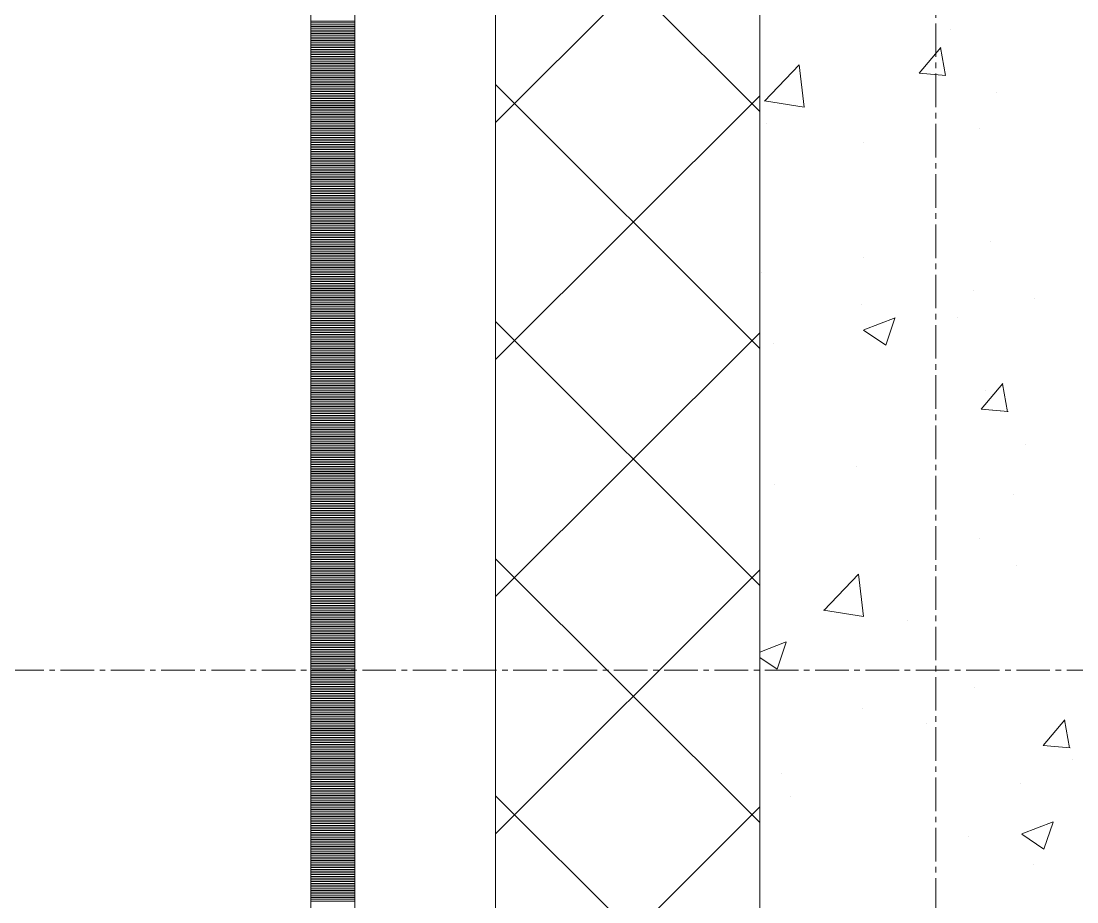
# Model space of a CAD drawing. Header units: millimetres. Extents: x 470010 to 1231400, y -134005 to 421770.
# Drawn here: x 806003 to 806603, y 143881 to 144382 of the extents above; entities that cross this region are included whole.
import ezdxf
from ezdxf.enums import TextEntityAlignment as Align

# ---------------------------------------------------------------- set-up
doc = ezdxf.new("R2010")
doc.units = ezdxf.units.MM
doc.linetypes.add('CENTER2', pattern=[28.575, 19.05, -3.175, 3.175, -3.175])
doc.linetypes.add('DASHED', pattern=[19.05, 12.7, -6.35])
doc.layers.get('Defpoints').update_dxf_attribs({"color": 140})
doc.layers.add('АР_Делит', color=120, linetype='Continuous', lineweight=0, plot=False)
for name, color, linetype, lineweight in [('АР_Стены ПЕНОблок', 52, 'Continuous', 20), ('АР_Тонкая', 254, 'Continuous', 5), ('АР_Утеплитель', 31, 'Continuous', 0), ('АР_Штриховка', 8, 'Continuous', 0)]:
    doc.layers.add(name, color=color, linetype=linetype, lineweight=lineweight)
doc.layers.add('РД_Оси_100', color=7, linetype='Continuous', lineweight=0, true_color=0x525252)
doc.styles.add('style1', font='ARIALN.TTF')

# ---------------------------------------------------------------- blocks, each defined once
blk = doc.blocks.new('СОШ_2200_АР_ОСИ_М100_28.05.24')
at = {"layer": 'АР_Делит', "color": 251, "linetype": 'DASHED', "true_color": 0x636466}
blk.add_lwpolyline([(114955, 135155), (114955, -355), (93595.036, -355), (93595.036, 13855), (94145, 13855), (94145, 68320), (66055, 68320), (66055, 13857.73), (83455, 13857.73), (83455, -355), (45245, -355), (45245, 13145), (44695, 13145), (44695, 26755), (45245, 26755), (45245, 68320), (20455, 68320), (20455, 26755), (27955, 26755), (27955, 13145), (-355, 13145), (-355, 100855)], dxfattribs=at)
at = {"layer": 'РД_Оси_100', "color": 251, "linetype": 'CENTER2', "true_color": 0x636466}
for p, q in [((0, -6155), (0, 139938.679)), ((-5954.958, 21300), (29555, 21300))]:
    blk.add_line(p, q, dxfattribs=at)
blk = doc.blocks.new('A$C9108343f')
at = {"layer": 'АР_Стены ПЕНОблок', "color": 18, "linetype": 'Continuous', "lineweight": 20, "true_color": 0x000000}
blk.add_line((140704.09, 313879.49), (140704.09, 237679.49), dxfattribs=at)
at = {"layer": 'АР_Тонкая', "color": 18, "linetype": 'Continuous', "lineweight": 5, "true_color": 0x000000}
for p, q in [((140449.09, 313879.49), (140449.09, 237679.49)), ((140474.09, 313879.49), (140474.09, 237679.49)), ((140474.09, 237679.49), (140474.09, 313879.49)), ((140554.09, 237679.49), (140554.09, 313879.49))]:
    blk.add_line(p, q, dxfattribs=at)
at = {"layer": 'АР_Утеплитель', "color": 18, "linetype": 'Continuous', "lineweight": 0, "true_color": 0x000000}
for p, q in [((140554.09, 313879.49), (140554.09, 237679.49)), ((140704.09, 237679.49), (140704.09, 313879.49))]:
    blk.add_line(p, q, dxfattribs=at)
at = {"layer": 'АР_Штриховка', "color": 18, "linetype": 'Continuous', "lineweight": 0, "true_color": 0x000000}
for p, q in [((140704.09, 244696.9), (140554.09, 244846.9)), ((140554.09, 244690.62), (140704.09, 244840.62)), ((140449.09, 244748.24), (140474.09, 244748.24)), ((140449.09, 244747.24), (140474.09, 244747.24)), ((140449.09, 244746.24), (140474.09, 244746.24)), ((140449.09, 244745.24), (140474.09, 244745.24)), ((140449.09, 244744.24), (140474.09, 244744.24)), ((140449.09, 244743.24), (140474.09, 244743.24)), ((140449.09, 244742.24), (140474.09, 244742.24)), ((140812.57, 244743.7), (140812.57, 244743.7)), ((140449.09, 244741.24), (140474.09, 244741.24)), ((140449.09, 244740.24), (140474.09, 244740.24)), ((140449.09, 244739.24), (140474.09, 244739.24)), ((140449.09, 244738.24), (140474.09, 244738.24)), ((140449.09, 244737.24), (140474.09, 244737.24)), ((140449.09, 244736.24), (140474.09, 244736.24)), ((140449.09, 244735.24), (140474.09, 244735.24)), ((140449.09, 244734.24), (140474.09, 244734.24)), ((140449.09, 244733.24), (140474.09, 244733.24)), ((140449.09, 244732.24), (140474.09, 244732.24)), ((140449.09, 244731.24), (140474.09, 244731.24)), ((140449.09, 244730.24), (140474.09, 244730.24)), ((140794.7, 244718.76), (140806.94, 244733.35)), ((140809.64, 244717.38), (140806.71, 244733.3)), ((140449.09, 244729.24), (140474.09, 244729.24)), ((140449.09, 244728.24), (140474.09, 244728.24)), ((140449.09, 244727.24), (140474.09, 244727.24)), ((140449.09, 244726.24), (140474.09, 244726.24)), ((140449.09, 244725.24), (140474.09, 244725.24)), ((140449.09, 244724.24), (140474.09, 244724.24)), ((140706.75, 244702.88), (140726.54, 244723.5)), ((140729.3, 244699.37), (140726.49, 244723.5)), ((140449.09, 244723.24), (140474.09, 244723.24)), ((140449.09, 244722.24), (140474.09, 244722.24)), ((140449.09, 244721.24), (140474.09, 244721.24)), ((140449.09, 244720.24), (140474.09, 244720.24)), ((140449.09, 244719.24), (140474.09, 244719.24)), ((140449.09, 244718.24), (140474.09, 244718.24)), ((140794.7, 244718.75), (140809.88, 244717.42)), ((140449.09, 244717.24), (140474.09, 244717.24)), ((140449.09, 244716.24), (140474.09, 244716.24)), ((140449.09, 244715.24), (140474.09, 244715.24)), ((140449.09, 244714.24), (140474.09, 244714.24)), ((140449.09, 244713.24), (140474.09, 244713.24)), ((140449.09, 244712.24), (140474.09, 244712.24)), ((140704.09, 244562.2), (140554.09, 244712.2)), ((140449.09, 244711.24), (140474.09, 244711.24)), ((140449.09, 244710.24), (140474.09, 244710.24)), ((140449.09, 244709.24), (140474.09, 244709.24)), ((140449.09, 244708.24), (140474.09, 244708.24)), ((140449.09, 244707.24), (140474.09, 244707.24)), ((140449.09, 244706.24), (140474.09, 244706.24)), ((140554.09, 244555.91), (140704.09, 244705.91)), ((140838.37, 244707.74), (140838.37, 244707.74)), ((140449.09, 244705.24), (140474.09, 244705.24)), ((140449.09, 244704.24), (140474.09, 244704.24)), ((140449.09, 244703.24), (140474.09, 244703.24)), ((140449.09, 244702.24), (140474.09, 244702.24)), ((140449.09, 244701.24), (140474.09, 244701.24)), ((140449.09, 244700.24), (140474.09, 244700.24)), ((140706.72, 244702.95), (140729.31, 244699.44)), ((140449.09, 244699.24), (140474.09, 244699.24)), ((140449.09, 244698.24), (140474.09, 244698.24)), ((140449.09, 244697.24), (140474.09, 244697.24)), ((140449.09, 244696.24), (140474.09, 244696.24)), ((140449.09, 244695.24), (140474.09, 244695.24)), ((140449.09, 244694.24), (140474.09, 244694.24)), ((140449.09, 244693.24), (140474.09, 244693.24)), ((140449.09, 244692.24), (140474.09, 244692.24)), ((140449.09, 244691.24), (140474.09, 244691.24)), ((140449.09, 244690.24), (140474.09, 244690.24)), ((140449.09, 244689.24), (140474.09, 244689.24)), ((140449.09, 244688.24), (140474.09, 244688.24)), ((140707.96, 244689.85), (140707.96, 244689.85)), ((140449.09, 244687.24), (140474.09, 244687.24)), ((140449.09, 244686.24), (140474.09, 244686.24)), ((140449.09, 244685.24), (140474.09, 244685.24)), ((140449.09, 244684.24), (140474.09, 244684.24)), ((140449.09, 244683.24), (140474.09, 244683.24)), ((140449.09, 244682.24), (140474.09, 244682.24)), ((140828.87, 244687.21), (140828.87, 244687.21)), ((140449.09, 244681.24), (140474.09, 244681.24)), ((140449.09, 244680.24), (140474.09, 244680.24)), ((140449.09, 244679.24), (140474.09, 244679.24)), ((140449.09, 244678.24), (140474.09, 244678.24)), ((140449.09, 244677.24), (140474.09, 244677.24)), ((140449.09, 244676.24), (140474.09, 244676.24)), ((140763.2, 244679.55), (140763.2, 244679.55)), ((140449.09, 244675.24), (140474.09, 244675.24)), ((140449.09, 244674.24), (140474.09, 244674.24)), ((140449.09, 244673.24), (140474.09, 244673.24)), ((140449.09, 244672.24), (140474.09, 244672.24)), ((140449.09, 244671.24), (140474.09, 244671.24)), ((140449.09, 244670.24), (140474.09, 244670.24)), ((140449.09, 244669.24), (140474.09, 244669.24)), ((140449.09, 244668.24), (140474.09, 244668.24)), ((140449.09, 244667.24), (140474.09, 244667.24)), ((140449.09, 244666.24), (140474.09, 244666.24)), ((140449.09, 244665.24), (140474.09, 244665.24)), ((140449.09, 244664.24), (140474.09, 244664.24)), ((140449.09, 244663.24), (140474.09, 244663.24)), ((140449.09, 244662.24), (140474.09, 244662.24)), ((140449.09, 244661.24), (140474.09, 244661.24)), ((140449.09, 244660.24), (140474.09, 244660.24)), ((140449.09, 244659.24), (140474.09, 244659.24)), ((140449.09, 244658.24), (140474.09, 244658.24)), ((140449.09, 244657.24), (140474.09, 244657.24)), ((140449.09, 244656.24), (140474.09, 244656.24)), ((140449.09, 244655.24), (140474.09, 244655.24)), ((140449.09, 244654.24), (140474.09, 244654.24)), ((140449.09, 244653.24), (140474.09, 244653.24)), ((140449.09, 244652.24), (140474.09, 244652.24)), ((140449.09, 244651.24), (140474.09, 244651.24)), ((140449.09, 244650.24), (140474.09, 244650.24)), ((140449.09, 244649.24), (140474.09, 244649.24)), ((140449.09, 244648.24), (140474.09, 244648.24)), ((140449.09, 244647.24), (140474.09, 244647.24)), ((140449.09, 244646.24), (140474.09, 244646.24)), ((140449.09, 244645.24), (140474.09, 244645.24)), ((140449.09, 244644.24), (140474.09, 244644.24)), ((140449.09, 244643.24), (140474.09, 244643.24)), ((140449.09, 244642.24), (140474.09, 244642.24)), ((140449.09, 244641.24), (140474.09, 244641.24)), ((140449.09, 244640.24), (140474.09, 244640.24)), ((140449.09, 244639.24), (140474.09, 244639.24)), ((140449.09, 244638.24), (140474.09, 244638.24)), ((140449.09, 244637.24), (140474.09, 244637.24)), ((140449.09, 244636.24), (140474.09, 244636.24)), ((140449.09, 244635.24), (140474.09, 244635.24)), ((140449.09, 244634.24), (140474.09, 244634.24)), ((140449.09, 244633.24), (140474.09, 244633.24)), ((140449.09, 244632.24), (140474.09, 244632.24)), ((140449.09, 244631.24), (140474.09, 244631.24)), ((140449.09, 244630.24), (140474.09, 244630.24)), ((140449.09, 244629.24), (140474.09, 244629.24)), ((140449.09, 244628.24), (140474.09, 244628.24)), ((140449.09, 244627.24), (140474.09, 244627.24)), ((140449.09, 244626.24), (140474.09, 244626.24)), ((140449.09, 244625.24), (140474.09, 244625.24)), ((140449.09, 244624.24), (140474.09, 244624.24)), ((140449.09, 244623.24), (140474.09, 244623.24)), ((140449.09, 244622.24), (140474.09, 244622.24)), ((140835.28, 244623.18), (140835.28, 244623.18)), ((140449.09, 244621.24), (140474.09, 244621.24)), ((140449.09, 244620.24), (140474.09, 244620.24)), ((140449.09, 244619.24), (140474.09, 244619.24)), ((140449.09, 244618.24), (140474.09, 244618.24)), ((140449.09, 244617.24), (140474.09, 244617.24)), ((140449.09, 244616.24), (140474.09, 244616.24)), ((140449.09, 244615.24), (140474.09, 244615.24)), ((140449.09, 244614.24), (140474.09, 244614.24)), ((140449.09, 244613.24), (140474.09, 244613.24)), ((140449.09, 244612.24), (140474.09, 244612.24)), ((140449.09, 244611.24), (140474.09, 244611.24)), ((140449.09, 244610.24), (140474.09, 244610.24)), ((140763.11, 244613.9), (140763.11, 244613.9)), ((140449.09, 244609.24), (140474.09, 244609.24)), ((140449.09, 244608.24), (140474.09, 244608.24)), ((140449.09, 244607.24), (140474.09, 244607.24)), ((140449.09, 244606.24), (140474.09, 244606.24)), ((140449.09, 244605.24), (140474.09, 244605.24)), ((140449.09, 244604.24), (140474.09, 244604.24)), ((140704.87, 244605.3), (140704.87, 244605.3)), ((140449.09, 244603.24), (140474.09, 244603.24)), ((140449.09, 244602.24), (140474.09, 244602.24)), ((140449.09, 244601.24), (140474.09, 244601.24)), ((140449.09, 244600.24), (140474.09, 244600.24)), ((140449.09, 244599.24), (140474.09, 244599.24)), ((140449.09, 244598.24), (140474.09, 244598.24)), ((140449.09, 244597.24), (140474.09, 244597.24)), ((140449.09, 244596.24), (140474.09, 244596.24)), ((140449.09, 244595.24), (140474.09, 244595.24)), ((140449.09, 244594.24), (140474.09, 244594.24)), ((140449.09, 244593.24), (140474.09, 244593.24)), ((140449.09, 244592.24), (140474.09, 244592.24)), ((140825.63, 244595.4), (140825.63, 244595.4)), ((140449.09, 244591.24), (140474.09, 244591.24)), ((140449.09, 244590.24), (140474.09, 244590.24)), ((140449.09, 244589.24), (140474.09, 244589.24)), ((140449.09, 244588.24), (140474.09, 244588.24)), ((140449.09, 244587.24), (140474.09, 244587.24)), ((140449.09, 244586.24), (140474.09, 244586.24)), ((140762.05, 244587.03), (140762.05, 244587.03)), ((140860.2, 244590.66), (140860.2, 244590.66)), ((140449.09, 244585.24), (140474.09, 244585.24)), ((140449.09, 244584.24), (140474.09, 244584.24)), ((140449.09, 244583.24), (140474.09, 244583.24)), ((140449.09, 244582.24), (140474.09, 244582.24)), ((140449.09, 244581.24), (140474.09, 244581.24)), ((140449.09, 244580.24), (140474.09, 244580.24)), ((140763.19, 244572.87), (140780.98, 244579.7)), ((140775.75, 244564.16), (140780.9, 244579.51)), ((140816.66, 244579.79), (140816.66, 244579.79)), ((140449.09, 244579.24), (140474.09, 244579.24)), ((140449.09, 244578.24), (140474.09, 244578.24)), ((140449.09, 244577.24), (140474.09, 244577.24)), ((140449.09, 244576.24), (140474.09, 244576.24)), ((140449.09, 244575.24), (140474.09, 244575.24)), ((140449.09, 244574.24), (140474.09, 244574.24)), ((140704.09, 244427.5), (140554.09, 244577.5)), ((140449.09, 244573.24), (140474.09, 244573.24)), ((140449.09, 244572.24), (140474.09, 244572.24)), ((140449.09, 244571.24), (140474.09, 244571.24)), ((140449.09, 244570.24), (140474.09, 244570.24)), ((140449.09, 244569.24), (140474.09, 244569.24)), ((140449.09, 244568.24), (140474.09, 244568.24)), ((140554.09, 244421.21), (140704.09, 244571.21)), ((140763.11, 244572.69), (140775.74, 244564.17)), ((140449.09, 244567.24), (140474.09, 244567.24)), ((140449.09, 244566.24), (140474.09, 244566.24)), ((140449.09, 244565.24), (140474.09, 244565.24)), ((140449.09, 244564.24), (140474.09, 244564.24)), ((140449.09, 244563.24), (140474.09, 244563.24)), ((140449.09, 244562.24), (140474.09, 244562.24)), ((140712.07, 244565.23), (140712.07, 244565.23)), ((140449.09, 244561.24), (140474.09, 244561.24)), ((140449.09, 244560.24), (140474.09, 244560.24)), ((140449.09, 244559.24), (140474.09, 244559.24)), ((140449.09, 244558.24), (140474.09, 244558.24)), ((140449.09, 244557.24), (140474.09, 244557.24)), ((140449.09, 244556.24), (140474.09, 244556.24)), ((140449.09, 244555.24), (140474.09, 244555.24)), ((140449.09, 244554.24), (140474.09, 244554.24)), ((140449.09, 244553.24), (140474.09, 244553.24)), ((140449.09, 244552.24), (140474.09, 244552.24)), ((140449.09, 244551.24), (140474.09, 244551.24)), ((140449.09, 244550.24), (140474.09, 244550.24)), ((140449.09, 244549.24), (140474.09, 244549.24)), ((140449.09, 244548.24), (140474.09, 244548.24)), ((140449.09, 244547.24), (140474.09, 244547.24)), ((140449.09, 244546.24), (140474.09, 244546.24)), ((140449.09, 244545.24), (140474.09, 244545.24)), ((140449.09, 244544.24), (140474.09, 244544.24)), ((140449.09, 244543.24), (140474.09, 244543.24)), ((140449.09, 244542.24), (140474.09, 244542.24)), ((140449.09, 244541.24), (140474.09, 244541.24)), ((140449.09, 244540.24), (140474.09, 244540.24)), ((140449.09, 244539.24), (140474.09, 244539.24)), ((140449.09, 244538.24), (140474.09, 244538.24)), ((140829.94, 244527.7), (140842.19, 244542.29)), ((140832.19, 244538.63), (140832.19, 244538.63)), ((140844.89, 244526.32), (140841.95, 244542.24)), ((140449.09, 244537.24), (140474.09, 244537.24)), ((140449.09, 244536.24), (140474.09, 244536.24)), ((140449.09, 244535.24), (140474.09, 244535.24)), ((140449.09, 244534.24), (140474.09, 244534.24)), ((140449.09, 244533.24), (140474.09, 244533.24)), ((140449.09, 244532.24), (140474.09, 244532.24)), ((140449.09, 244531.24), (140474.09, 244531.24)), ((140449.09, 244530.24), (140474.09, 244530.24)), ((140449.09, 244529.24), (140474.09, 244529.24)), ((140449.09, 244528.24), (140474.09, 244528.24)), ((140449.09, 244527.24), (140474.09, 244527.24)), ((140449.09, 244526.24), (140474.09, 244526.24)), ((140829.94, 244527.69), (140845.12, 244526.36)), ((140449.09, 244525.24), (140474.09, 244525.24)), ((140449.09, 244524.24), (140474.09, 244524.24)), ((140449.09, 244523.24), (140474.09, 244523.24)), ((140449.09, 244522.24), (140474.09, 244522.24)), ((140449.09, 244521.24), (140474.09, 244521.24)), ((140449.09, 244520.24), (140474.09, 244520.24)), ((140449.09, 244519.24), (140474.09, 244519.24)), ((140449.09, 244518.24), (140474.09, 244518.24)), ((140449.09, 244517.24), (140474.09, 244517.24)), ((140449.09, 244516.24), (140474.09, 244516.24)), ((140449.09, 244515.24), (140474.09, 244515.24)), ((140449.09, 244514.24), (140474.09, 244514.24)), ((140449.09, 244513.24), (140474.09, 244513.24)), ((140449.09, 244512.24), (140474.09, 244512.24)), ((140449.09, 244511.24), (140474.09, 244511.24)), ((140449.09, 244510.24), (140474.09, 244510.24)), ((140449.09, 244509.24), (140474.09, 244509.24)), ((140449.09, 244508.24), (140474.09, 244508.24)), ((140855.01, 244507.89), (140855.01, 244507.89)), ((140449.09, 244507.24), (140474.09, 244507.24)), ((140449.09, 244506.24), (140474.09, 244506.24)), ((140449.09, 244505.24), (140474.09, 244505.24)), ((140449.09, 244504.24), (140474.09, 244504.24)), ((140449.09, 244503.24), (140474.09, 244503.24)), ((140449.09, 244502.24), (140474.09, 244502.24)), ((140449.09, 244501.24), (140474.09, 244501.24)), ((140449.09, 244500.24), (140474.09, 244500.24)), ((140449.09, 244499.24), (140474.09, 244499.24)), ((140449.09, 244498.24), (140474.09, 244498.24)), ((140449.09, 244497.24), (140474.09, 244497.24)), ((140449.09, 244496.24), (140474.09, 244496.24)), ((140449.09, 244495.24), (140474.09, 244495.24)), ((140449.09, 244494.24), (140474.09, 244494.24)), ((140449.09, 244493.24), (140474.09, 244493.24)), ((140449.09, 244492.24), (140474.09, 244492.24)), ((140449.09, 244491.24), (140474.09, 244491.24)), ((140449.09, 244490.24), (140474.09, 244490.24)), ((140758.81, 244495.22), (140758.81, 244495.22)), ((140449.09, 244489.24), (140474.09, 244489.24)), ((140449.09, 244488.24), (140474.09, 244488.24)), ((140449.09, 244487.24), (140474.09, 244487.24)), ((140449.09, 244486.24), (140474.09, 244486.24)), ((140449.09, 244485.24), (140474.09, 244485.24)), ((140449.09, 244484.24), (140474.09, 244484.24)), ((140712.58, 244484.79), (140712.58, 244484.79)), ((140449.09, 244483.24), (140474.09, 244483.24)), ((140449.09, 244482.24), (140474.09, 244482.24)), ((140449.09, 244481.24), (140474.09, 244481.24)), ((140449.09, 244480.24), (140474.09, 244480.24)), ((140449.09, 244479.24), (140474.09, 244479.24)), ((140449.09, 244478.24), (140474.09, 244478.24)), ((140848.17, 244479.06), (140848.17, 244479.06)), ((140449.09, 244477.24), (140474.09, 244477.24)), ((140449.09, 244476.24), (140474.09, 244476.24)), ((140449.09, 244475.24), (140474.09, 244475.24)), ((140449.09, 244474.24), (140474.09, 244474.24)), ((140449.09, 244473.24), (140474.09, 244473.24)), ((140449.09, 244472.24), (140474.09, 244472.24)), ((140449.09, 244471.24), (140474.09, 244471.24)), ((140449.09, 244470.24), (140474.09, 244470.24)), ((140449.09, 244469.24), (140474.09, 244469.24)), ((140449.09, 244468.24), (140474.09, 244468.24)), ((140449.09, 244467.24), (140474.09, 244467.24)), ((140449.09, 244466.24), (140474.09, 244466.24)), ((140449.09, 244465.24), (140474.09, 244465.24)), ((140449.09, 244464.24), (140474.09, 244464.24)), ((140449.09, 244463.24), (140474.09, 244463.24)), ((140449.09, 244462.24), (140474.09, 244462.24)), ((140449.09, 244461.24), (140474.09, 244461.24)), ((140449.09, 244460.24), (140474.09, 244460.24)), ((140449.09, 244459.24), (140474.09, 244459.24)), ((140449.09, 244458.24), (140474.09, 244458.24)), ((140449.09, 244457.24), (140474.09, 244457.24)), ((140449.09, 244456.24), (140474.09, 244456.24)), ((140449.09, 244455.24), (140474.09, 244455.24)), ((140449.09, 244454.24), (140474.09, 244454.24)), ((140829.11, 244454.07), (140829.11, 244454.07)), ((140449.09, 244453.24), (140474.09, 244453.24)), ((140449.09, 244452.24), (140474.09, 244452.24)), ((140449.09, 244451.24), (140474.09, 244451.24)), ((140449.09, 244450.24), (140474.09, 244450.24)), ((140449.09, 244449.24), (140474.09, 244449.24)), ((140449.09, 244448.24), (140474.09, 244448.24)), ((140449.09, 244447.24), (140474.09, 244447.24)), ((140449.09, 244446.24), (140474.09, 244446.24)), ((140449.09, 244445.24), (140474.09, 244445.24)), ((140449.09, 244444.24), (140474.09, 244444.24)), ((140449.09, 244443.24), (140474.09, 244443.24)), ((140449.09, 244442.24), (140474.09, 244442.24)), ((140704.09, 244292.79), (140554.09, 244442.79)), ((140449.09, 244441.24), (140474.09, 244441.24)), ((140449.09, 244440.24), (140474.09, 244440.24)), ((140449.09, 244439.24), (140474.09, 244439.24)), ((140449.09, 244438.24), (140474.09, 244438.24)), ((140449.09, 244437.24), (140474.09, 244437.24)), ((140449.09, 244436.24), (140474.09, 244436.24)), ((140554.09, 244286.51), (140704.09, 244436.51)), ((140849.72, 244439.11), (140849.72, 244439.11)), ((140449.09, 244435.24), (140474.09, 244435.24)), ((140449.09, 244434.24), (140474.09, 244434.24)), ((140449.09, 244433.24), (140474.09, 244433.24)), ((140449.09, 244432.24), (140474.09, 244432.24)), ((140449.09, 244431.24), (140474.09, 244431.24)), ((140449.09, 244430.24), (140474.09, 244430.24)), ((140740.43, 244413.41), (140760.21, 244434.03)), ((140762.98, 244409.91), (140760.17, 244434.03)), ((140449.09, 244429.24), (140474.09, 244429.24)), ((140449.09, 244428.24), (140474.09, 244428.24)), ((140449.09, 244427.24), (140474.09, 244427.24)), ((140449.09, 244426.24), (140474.09, 244426.24)), ((140449.09, 244425.24), (140474.09, 244425.24)), ((140449.09, 244424.24), (140474.09, 244424.24)), ((140449.09, 244423.24), (140474.09, 244423.24)), ((140449.09, 244422.24), (140474.09, 244422.24)), ((140449.09, 244421.24), (140474.09, 244421.24)), ((140449.09, 244420.24), (140474.09, 244420.24)), ((140449.09, 244419.24), (140474.09, 244419.24)), ((140449.09, 244418.24), (140474.09, 244418.24)), ((140449.09, 244417.24), (140474.09, 244417.24)), ((140449.09, 244416.24), (140474.09, 244416.24)), ((140449.09, 244415.24), (140474.09, 244415.24)), ((140449.09, 244414.24), (140474.09, 244414.24)), ((140449.09, 244413.24), (140474.09, 244413.24)), ((140449.09, 244412.24), (140474.09, 244412.24)), ((140740.4, 244413.48), (140762.99, 244409.98)), ((140449.09, 244411.24), (140474.09, 244411.24)), ((140449.09, 244410.24), (140474.09, 244410.24)), ((140449.09, 244409.24), (140474.09, 244409.24)), ((140449.09, 244408.24), (140474.09, 244408.24)), ((140449.09, 244407.24), (140474.09, 244407.24)), ((140449.09, 244406.24), (140474.09, 244406.24)), ((140788.19, 244407.71), (140788.19, 244407.71)), ((140449.09, 244405.24), (140474.09, 244405.24)), ((140449.09, 244404.24), (140474.09, 244404.24)), ((140449.09, 244403.24), (140474.09, 244403.24)), ((140449.09, 244402.24), (140474.09, 244402.24)), ((140449.09, 244401.24), (140474.09, 244401.24)), ((140449.09, 244400.24), (140474.09, 244400.24)), ((140449.09, 244399.24), (140474.09, 244399.24)), ((140449.09, 244398.24), (140474.09, 244398.24)), ((140449.09, 244397.24), (140474.09, 244397.24)), ((140449.09, 244396.24), (140474.09, 244396.24)), ((140449.09, 244395.24), (140474.09, 244395.24)), ((140449.09, 244394.24), (140474.09, 244394.24)), ((140704.09, 244389.72), (140719.17, 244395.51)), ((140713.95, 244379.98), (140719.1, 244395.33)), ((140449.09, 244393.24), (140474.09, 244393.24)), ((140449.09, 244392.24), (140474.09, 244392.24)), ((140449.09, 244391.24), (140474.09, 244391.24)), ((140449.09, 244390.24), (140474.09, 244390.24)), ((140449.09, 244389.24), (140474.09, 244389.24)), ((140449.09, 244388.24), (140474.09, 244388.24)), ((140449.09, 244387.24), (140474.09, 244387.24)), ((140449.09, 244386.24), (140474.09, 244386.24)), ((140449.09, 244385.24), (140474.09, 244385.24)), ((140449.09, 244384.24), (140474.09, 244384.24)), ((140449.09, 244383.24), (140474.09, 244383.24)), ((140449.09, 244382.24), (140474.09, 244382.24)), ((140704.09, 244386.62), (140713.94, 244379.98)), ((140449.09, 244381.24), (140474.09, 244381.24)), ((140449.09, 244380.24), (140474.09, 244380.24)), ((140449.09, 244379.24), (140474.09, 244379.24)), ((140449.09, 244378.24), (140474.09, 244378.24)), ((140449.09, 244377.24), (140474.09, 244377.24)), ((140449.09, 244376.24), (140474.09, 244376.24)), ((140449.09, 244375.24), (140474.09, 244375.24)), ((140449.09, 244374.24), (140474.09, 244374.24)), ((140449.09, 244373.24), (140474.09, 244373.24)), ((140449.09, 244372.24), (140474.09, 244372.24)), ((140449.09, 244371.24), (140474.09, 244371.24)), ((140449.09, 244370.24), (140474.09, 244370.24)), ((140449.09, 244369.24), (140474.09, 244369.24)), ((140449.09, 244368.24), (140474.09, 244368.24)), ((140449.09, 244367.24), (140474.09, 244367.24)), ((140449.09, 244366.24), (140474.09, 244366.24)), ((140449.09, 244365.24), (140474.09, 244365.24)), ((140449.09, 244364.24), (140474.09, 244364.24)), ((140826.02, 244369.52), (140826.02, 244369.52)), ((140449.09, 244363.24), (140474.09, 244363.24)), ((140449.09, 244362.24), (140474.09, 244362.24)), ((140449.09, 244361.24), (140474.09, 244361.24)), ((140449.09, 244360.24), (140474.09, 244360.24)), ((140449.09, 244359.24), (140474.09, 244359.24)), ((140449.09, 244358.24), (140474.09, 244358.24)), ((140762.45, 244357.91), (140762.45, 244357.91)), ((140449.09, 244357.24), (140474.09, 244357.24)), ((140449.09, 244356.24), (140474.09, 244356.24)), ((140449.09, 244355.24), (140474.09, 244355.24)), ((140449.09, 244354.24), (140474.09, 244354.24)), ((140449.09, 244353.24), (140474.09, 244353.24)), ((140449.09, 244352.24), (140474.09, 244352.24)), ((140449.09, 244351.24), (140474.09, 244351.24)), ((140449.09, 244350.24), (140474.09, 244350.24)), ((140449.09, 244349.24), (140474.09, 244349.24)), ((140449.09, 244348.24), (140474.09, 244348.24)), ((140449.09, 244347.24), (140474.09, 244347.24)), ((140449.09, 244346.24), (140474.09, 244346.24)), ((140798.7, 244349.27), (140798.7, 244349.27)), ((140865.18, 244336.64), (140877.43, 244351.24)), ((140880.13, 244335.26), (140877.19, 244351.18)), ((140449.09, 244345.24), (140474.09, 244345.24)), ((140449.09, 244344.24), (140474.09, 244344.24)), ((140449.09, 244343.24), (140474.09, 244343.24)), ((140449.09, 244342.24), (140474.09, 244342.24)), ((140449.09, 244341.24), (140474.09, 244341.24)), ((140449.09, 244340.24), (140474.09, 244340.24)), ((140449.09, 244339.24), (140474.09, 244339.24)), ((140449.09, 244338.24), (140474.09, 244338.24)), ((140449.09, 244337.24), (140474.09, 244337.24)), ((140449.09, 244336.24), (140474.09, 244336.24)), ((140449.09, 244335.24), (140474.09, 244335.24)), ((140449.09, 244334.24), (140474.09, 244334.24)), ((140865.18, 244336.63), (140880.37, 244335.31)), ((140449.09, 244333.24), (140474.09, 244333.24)), ((140449.09, 244332.24), (140474.09, 244332.24)), ((140449.09, 244331.24), (140474.09, 244331.24)), ((140449.09, 244330.24), (140474.09, 244330.24)), ((140449.09, 244329.24), (140474.09, 244329.24)), ((140449.09, 244328.24), (140474.09, 244328.24)), ((140881.79, 244328.64), (140881.79, 244328.64)), ((140449.09, 244327.24), (140474.09, 244327.24)), ((140449.09, 244326.24), (140474.09, 244326.24)), ((140449.09, 244325.24), (140474.09, 244325.24)), ((140449.09, 244324.24), (140474.09, 244324.24)), ((140449.09, 244323.24), (140474.09, 244323.24)), ((140449.09, 244322.24), (140474.09, 244322.24)), ((140449.09, 244321.24), (140474.09, 244321.24)), ((140449.09, 244320.24), (140474.09, 244320.24)), ((140449.09, 244319.24), (140474.09, 244319.24)), ((140449.09, 244318.24), (140474.09, 244318.24)), ((140449.09, 244317.24), (140474.09, 244317.24)), ((140449.09, 244316.24), (140474.09, 244316.24)), ((140716.67, 244320.88), (140716.67, 244320.88)), ((140449.09, 244315.24), (140474.09, 244315.24)), ((140449.09, 244314.24), (140474.09, 244314.24)), ((140449.09, 244313.24), (140474.09, 244313.24)), ((140449.09, 244312.24), (140474.09, 244312.24)), ((140449.09, 244311.24), (140474.09, 244311.24)), ((140449.09, 244310.24), (140474.09, 244310.24)), ((140852.26, 244315.15), (140852.26, 244315.15)), ((140449.09, 244309.24), (140474.09, 244309.24)), ((140449.09, 244308.24), (140474.09, 244308.24)), ((140449.09, 244307.24), (140474.09, 244307.24)), ((140449.09, 244306.24), (140474.09, 244306.24)), ((140449.09, 244305.24), (140474.09, 244305.24)), ((140449.09, 244304.24), (140474.09, 244304.24)), ((140704.09, 244158.09), (140554.09, 244308.09)), ((140721.37, 244307.52), (140721.37, 244307.52)), ((140449.09, 244303.24), (140474.09, 244303.24)), ((140449.09, 244302.24), (140474.09, 244302.24)), ((140449.09, 244301.24), (140474.09, 244301.24)), ((140449.09, 244300.24), (140474.09, 244300.24)), ((140449.09, 244299.24), (140474.09, 244299.24)), ((140449.09, 244298.24), (140474.09, 244298.24)), ((140554.09, 244151.8), (140704.09, 244301.8)), ((140449.09, 244297.24), (140474.09, 244297.24)), ((140449.09, 244296.24), (140474.09, 244296.24)), ((140449.09, 244295.24), (140474.09, 244295.24)), ((140449.09, 244294.24), (140474.09, 244294.24)), ((140449.09, 244293.24), (140474.09, 244293.24)), ((140449.09, 244292.24), (140474.09, 244292.24)), ((140853, 244286.42), (140870.79, 244293.24)), ((140865.56, 244277.71), (140870.71, 244293.06)), ((140449.09, 244291.24), (140474.09, 244291.24)), ((140449.09, 244290.24), (140474.09, 244290.24)), ((140449.09, 244289.24), (140474.09, 244289.24)), ((140449.09, 244288.24), (140474.09, 244288.24)), ((140449.09, 244287.24), (140474.09, 244287.24)), ((140449.09, 244286.24), (140474.09, 244286.24)), ((140852.92, 244286.23), (140865.56, 244277.71)), ((140449.09, 244285.24), (140474.09, 244285.24)), ((140449.09, 244284.24), (140474.09, 244284.24)), ((140449.09, 244283.24), (140474.09, 244283.24)), ((140449.09, 244282.24), (140474.09, 244282.24)), ((140449.09, 244281.24), (140474.09, 244281.24)), ((140449.09, 244280.24), (140474.09, 244280.24)), ((140822.93, 244284.96), (140822.93, 244284.96)), ((140449.09, 244279.24), (140474.09, 244279.24)), ((140449.09, 244278.24), (140474.09, 244278.24)), ((140449.09, 244277.24), (140474.09, 244277.24)), ((140449.09, 244276.24), (140474.09, 244276.24)), ((140449.09, 244275.24), (140474.09, 244275.24)), ((140449.09, 244274.24), (140474.09, 244274.24)), ((140449.09, 244273.24), (140474.09, 244273.24)), ((140449.09, 244272.24), (140474.09, 244272.24)), ((140449.09, 244271.24), (140474.09, 244271.24)), ((140449.09, 244270.24), (140474.09, 244270.24)), ((140449.09, 244269.24), (140474.09, 244269.24)), ((140449.09, 244268.24), (140474.09, 244268.24)), ((140859.45, 244269.02), (140859.45, 244269.02)), ((140449.09, 244267.24), (140474.09, 244267.24)), ((140449.09, 244266.24), (140474.09, 244266.24)), ((140449.09, 244265.24), (140474.09, 244265.24)), ((140449.09, 244264.24), (140474.09, 244264.24)), ((140449.09, 244263.24), (140474.09, 244263.24)), ((140449.09, 244262.24), (140474.09, 244262.24)), ((140449.09, 244261.24), (140474.09, 244261.24)), ((140449.09, 244260.24), (140474.09, 244260.24)), ((140449.09, 244259.24), (140474.09, 244259.24)), ((140449.09, 244258.24), (140474.09, 244258.24)), ((140449.09, 244257.24), (140474.09, 244257.24)), ((140449.09, 244256.24), (140474.09, 244256.24)), ((140449.09, 244255.24), (140474.09, 244255.24)), ((140449.09, 244254.24), (140474.09, 244254.24)), ((140449.09, 244253.24), (140474.09, 244253.24)), ((140449.09, 244252.24), (140474.09, 244252.24)), ((140449.09, 244251.24), (140474.09, 244251.24)), ((140449.09, 244250.24), (140474.09, 244250.24)), ((140449.09, 244249.24), (140474.09, 244249.24)), ((140449.09, 244248.24), (140474.09, 244248.24))]:
    blk.add_line(p, q, dxfattribs=at)
at = {"layer": 'РД_Оси_100'}
blk.add_blockref('СОШ_2200_АР_ОСИ_М100_28.05.24', (140804.09, 223079.49), dxfattribs=at)
at = {"layer": 'Defpoints', "color": 18, "true_color": 0x000000, "style": 'style1'}
for p in [(143949.34, 316089.12), (143974.98, 281639.5), (143890.4, 273244.71), (143839.99, 264276.81), (143967.75, 254892.38), (12251.96, 104178.14), (12382.58, 96023.14)]:
    blk.add_attdef('АР-ПОМЕЩЕНИЕ:НАИМЕНОВАНИЕ', text='', height=100, dxfattribs=at).set_placement(p, align=Align.MIDDLE)
at = {"layer": 'Defpoints', "color": 18, "true_color": 0x000000, "style": 'style1', "flags": 8}
for p in [(143951.3, 279099.09), (143848.34, 269251.11), (143875.33, 260094.25), (144049.74, 250824.7), (163419.28, 238153.36), (155897.46, 237965.97), (183037.2, 237965.97), (143342.94, 237876.19)]:
    blk.add_attdef('АР-ПОМЕЩЕНИЕ:НАИМЕНОВАНИЕ', text='', height=100, dxfattribs=at).set_placement(p, align=Align.MIDDLE)

msp = doc.modelspace()

# ---------------------------------------------------------------- linework, layer by layer
at = {"layer": 'АР_Стены ПЕНОблок', "color": 18, "linetype": 'Continuous', "lineweight": 20, "true_color": 0x000000}
msp.add_line((806422.706, 213513.251), (806422.706, 137313.251), dxfattribs=at)
at = {"layer": 'АР_Тонкая', "color": 18, "linetype": 'Continuous', "lineweight": 5, "true_color": 0x000000}
for p, q in [((806167.706, 213513.251), (806167.706, 137313.251)), ((806192.706, 213513.251), (806192.706, 137313.251)), ((806192.706, 137313.251), (806192.706, 213513.251)), ((806272.706, 137313.251), (806272.706, 213513.251))]:
    msp.add_line(p, q, dxfattribs=at)
at = {"layer": 'АР_Утеплитель', "color": 18, "linetype": 'Continuous', "lineweight": 0, "true_color": 0x000000}
for p, q in [((806272.706, 213513.251), (806272.706, 137313.251)), ((806422.706, 137313.251), (806422.706, 213513.251))]:
    msp.add_line(p, q, dxfattribs=at)
at = {"layer": 'АР_Штриховка', "color": 18, "linetype": 'Continuous', "lineweight": 0, "true_color": 0x000000}
for p, q in [((806422.706, 144330.662), (806272.706, 144480.662)), ((806272.706, 144324.375), (806422.706, 144474.375)), ((806167.706, 144382), (806192.706, 144382)), ((806167.706, 144381), (806192.706, 144381)), ((806167.706, 144380), (806192.706, 144380)), ((806167.706, 144379), (806192.706, 144379)), ((806167.706, 144378), (806192.706, 144378)), ((806167.706, 144377), (806192.706, 144377)), ((806167.706, 144376), (806192.706, 144376)), ((806167.706, 144375), (806192.706, 144375)), ((806167.706, 144374), (806192.706, 144374)), ((806167.706, 144373), (806192.706, 144373)), ((806167.706, 144372), (806192.706, 144372)), ((806167.706, 144371), (806192.706, 144371)), ((806167.706, 144370), (806192.706, 144370)), ((806167.706, 144369), (806192.706, 144369)), ((806167.706, 144368), (806192.706, 144368)), ((806167.706, 144367), (806192.706, 144367)), ((806167.706, 144366), (806192.706, 144366)), ((806167.706, 144365), (806192.706, 144365)), ((806167.706, 144364), (806192.706, 144364)), ((806167.706, 144363), (806192.706, 144363)), ((806513.31, 144352.515), (806525.555, 144367.108)), ((806528.255, 144351.133), (806525.318, 144367.055)), ((806167.706, 144362), (806192.706, 144362)), ((806167.706, 144361), (806192.706, 144361)), ((806167.706, 144360), (806192.706, 144360)), ((806167.706, 144359), (806192.706, 144359)), ((806167.706, 144358), (806192.706, 144358)), ((806167.706, 144357), (806192.706, 144357)), ((806425.366, 144336.64), (806445.149, 144357.259)), ((806447.913, 144333.132), (806445.107, 144357.254)), ((806167.706, 144356), (806192.706, 144356)), ((806167.706, 144355), (806192.706, 144355)), ((806167.706, 144354), (806192.706, 144354)), ((806167.706, 144353), (806192.706, 144353)), ((806167.706, 144352), (806192.706, 144352)), ((806167.706, 144351), (806192.706, 144351)), ((806513.309, 144352.505), (806528.491, 144351.177)), ((806167.706, 144350), (806192.706, 144350)), ((806167.706, 144349), (806192.706, 144349)), ((806167.706, 144348), (806192.706, 144348)), ((806167.706, 144347), (806192.706, 144347)), ((806167.706, 144346), (806192.706, 144346)), ((806167.706, 144345), (806192.706, 144345)), ((806422.706, 144195.958), (806272.706, 144345.958)), ((806167.706, 144344), (806192.706, 144344)), ((806167.706, 144343), (806192.706, 144343)), ((806167.706, 144342), (806192.706, 144342)), ((806167.706, 144341), (806192.706, 144341)), ((806167.706, 144340), (806192.706, 144340)), ((806167.706, 144339), (806192.706, 144339)), ((806272.706, 144189.671), (806422.706, 144339.671)), ((806167.706, 144338), (806192.706, 144338)), ((806167.706, 144337), (806192.706, 144337)), ((806167.706, 144336), (806192.706, 144336)), ((806167.706, 144335), (806192.706, 144335)), ((806167.706, 144334), (806192.706, 144334)), ((806167.706, 144333), (806192.706, 144333)), ((806425.335, 144336.706), (806447.924, 144333.203)), ((806167.706, 144332), (806192.706, 144332)), ((806167.706, 144331), (806192.706, 144331)), ((806167.706, 144330), (806192.706, 144330)), ((806167.706, 144329), (806192.706, 144329)), ((806167.706, 144328), (806192.706, 144328)), ((806167.706, 144327), (806192.706, 144327)), ((806167.706, 144326), (806192.706, 144326)), ((806167.706, 144325), (806192.706, 144325)), ((806167.706, 144324), (806192.706, 144324)), ((806167.706, 144323), (806192.706, 144323)), ((806167.706, 144322), (806192.706, 144322)), ((806167.706, 144321), (806192.706, 144321)), ((806167.706, 144320), (806192.706, 144320)), ((806167.706, 144319), (806192.706, 144319)), ((806167.706, 144318), (806192.706, 144318)), ((806167.706, 144317), (806192.706, 144317)), ((806167.706, 144316), (806192.706, 144316)), ((806167.706, 144315), (806192.706, 144315)), ((806167.706, 144314), (806192.706, 144314)), ((806167.706, 144313), (806192.706, 144313)), ((806167.706, 144312), (806192.706, 144312)), ((806167.706, 144311), (806192.706, 144311)), ((806167.706, 144310), (806192.706, 144310)), ((806167.706, 144309), (806192.706, 144309)), ((806167.706, 144308), (806192.706, 144308)), ((806167.706, 144307), (806192.706, 144307)), ((806167.706, 144306), (806192.706, 144306)), ((806167.706, 144305), (806192.706, 144305)), ((806167.706, 144304), (806192.706, 144304)), ((806167.706, 144303), (806192.706, 144303)), ((806167.706, 144302), (806192.706, 144302)), ((806167.706, 144301), (806192.706, 144301)), ((806167.706, 144300), (806192.706, 144300)), ((806167.706, 144299), (806192.706, 144299)), ((806167.706, 144298), (806192.706, 144298)), ((806167.706, 144297), (806192.706, 144297)), ((806167.706, 144296), (806192.706, 144296)), ((806167.706, 144295), (806192.706, 144295)), ((806167.706, 144294), (806192.706, 144294)), ((806167.706, 144293), (806192.706, 144293)), ((806167.706, 144292), (806192.706, 144292)), ((806167.706, 144291), (806192.706, 144291)), ((806167.706, 144290), (806192.706, 144290)), ((806167.706, 144289), (806192.706, 144289)), ((806167.706, 144288), (806192.706, 144288)), ((806167.706, 144287), (806192.706, 144287)), ((806167.706, 144286), (806192.706, 144286)), ((806167.706, 144285), (806192.706, 144285)), ((806167.706, 144284), (806192.706, 144284)), ((806167.706, 144283), (806192.706, 144283)), ((806167.706, 144282), (806192.706, 144282)), ((806167.706, 144281), (806192.706, 144281)), ((806167.706, 144280), (806192.706, 144280)), ((806167.706, 144279), (806192.706, 144279)), ((806167.706, 144278), (806192.706, 144278)), ((806167.706, 144277), (806192.706, 144277)), ((806167.706, 144276), (806192.706, 144276)), ((806167.706, 144275), (806192.706, 144275)), ((806167.706, 144274), (806192.706, 144274)), ((806167.706, 144273), (806192.706, 144273)), ((806167.706, 144272), (806192.706, 144272)), ((806167.706, 144271), (806192.706, 144271)), ((806167.706, 144270), (806192.706, 144270)), ((806167.706, 144269), (806192.706, 144269)), ((806167.706, 144268), (806192.706, 144268)), ((806167.706, 144267), (806192.706, 144267)), ((806167.706, 144266), (806192.706, 144266)), ((806167.706, 144265), (806192.706, 144265)), ((806167.706, 144264), (806192.706, 144264)), ((806167.706, 144263), (806192.706, 144263)), ((806167.706, 144262), (806192.706, 144262)), ((806167.706, 144261), (806192.706, 144261)), ((806167.706, 144260), (806192.706, 144260)), ((806167.706, 144259), (806192.706, 144259)), ((806167.706, 144258), (806192.706, 144258)), ((806167.706, 144257), (806192.706, 144257)), ((806167.706, 144256), (806192.706, 144256)), ((806167.706, 144255), (806192.706, 144255)), ((806167.706, 144254), (806192.706, 144254)), ((806167.706, 144253), (806192.706, 144253)), ((806167.706, 144252), (806192.706, 144252)), ((806167.706, 144251), (806192.706, 144251)), ((806167.706, 144250), (806192.706, 144250)), ((806167.706, 144249), (806192.706, 144249)), ((806167.706, 144248), (806192.706, 144248)), ((806167.706, 144247), (806192.706, 144247)), ((806167.706, 144246), (806192.706, 144246)), ((806167.706, 144245), (806192.706, 144245)), ((806167.706, 144244), (806192.706, 144244)), ((806167.706, 144243), (806192.706, 144243)), ((806167.706, 144242), (806192.706, 144242)), ((806167.706, 144241), (806192.706, 144241)), ((806167.706, 144240), (806192.706, 144240)), ((806167.706, 144239), (806192.706, 144239)), ((806167.706, 144238), (806192.706, 144238)), ((806167.706, 144237), (806192.706, 144237)), ((806167.706, 144236), (806192.706, 144236)), ((806167.706, 144235), (806192.706, 144235)), ((806167.706, 144234), (806192.706, 144234)), ((806167.706, 144233), (806192.706, 144233)), ((806167.706, 144232), (806192.706, 144232)), ((806167.706, 144231), (806192.706, 144231)), ((806167.706, 144230), (806192.706, 144230)), ((806167.706, 144229), (806192.706, 144229)), ((806167.706, 144228), (806192.706, 144228)), ((806167.706, 144227), (806192.706, 144227)), ((806167.706, 144226), (806192.706, 144226)), ((806167.706, 144225), (806192.706, 144225)), ((806167.706, 144224), (806192.706, 144224)), ((806167.706, 144223), (806192.706, 144223)), ((806167.706, 144222), (806192.706, 144222)), ((806167.706, 144221), (806192.706, 144221)), ((806167.706, 144220), (806192.706, 144220)), ((806167.706, 144219), (806192.706, 144219)), ((806167.706, 144218), (806192.706, 144218)), ((806167.706, 144217), (806192.706, 144217)), ((806167.706, 144216), (806192.706, 144216)), ((806167.706, 144215), (806192.706, 144215)), ((806167.706, 144214), (806192.706, 144214)), ((806167.706, 144213), (806192.706, 144213)), ((806481.803, 144206.627), (806499.587, 144213.454)), ((806494.361, 144197.922), (806499.511, 144213.271)), ((806167.706, 144212), (806192.706, 144212)), ((806167.706, 144211), (806192.706, 144211)), ((806167.706, 144210), (806192.706, 144210)), ((806167.706, 144209), (806192.706, 144209)), ((806167.706, 144208), (806192.706, 144208)), ((806167.706, 144207), (806192.706, 144207)), ((806422.706, 144061.254), (806272.706, 144211.254)), ((806481.72, 144206.446), (806494.355, 144197.924)), ((806167.706, 144206), (806192.706, 144206)), ((806167.706, 144205), (806192.706, 144205)), ((806167.706, 144204), (806192.706, 144204)), ((806167.706, 144203), (806192.706, 144203)), ((806167.706, 144202), (806192.706, 144202)), ((806167.706, 144201), (806192.706, 144201)), ((806272.706, 144054.967), (806422.706, 144204.967)), ((806167.706, 144200), (806192.706, 144200)), ((806167.706, 144199), (806192.706, 144199)), ((806167.706, 144198), (806192.706, 144198)), ((806167.706, 144197), (806192.706, 144197)), ((806167.706, 144196), (806192.706, 144196)), ((806167.706, 144195), (806192.706, 144195)), ((806167.706, 144194), (806192.706, 144194)), ((806167.706, 144193), (806192.706, 144193)), ((806167.706, 144192), (806192.706, 144192)), ((806167.706, 144191), (806192.706, 144191)), ((806167.706, 144190), (806192.706, 144190)), ((806167.706, 144189), (806192.706, 144189)), ((806167.706, 144188), (806192.706, 144188)), ((806167.706, 144187), (806192.706, 144187)), ((806167.706, 144186), (806192.706, 144186)), ((806167.706, 144185), (806192.706, 144185)), ((806167.706, 144184), (806192.706, 144184)), ((806167.706, 144183), (806192.706, 144183)), ((806167.706, 144182), (806192.706, 144182)), ((806167.706, 144181), (806192.706, 144181)), ((806167.706, 144180), (806192.706, 144180)), ((806167.706, 144179), (806192.706, 144179)), ((806167.706, 144178), (806192.706, 144178)), ((806167.706, 144177), (806192.706, 144177)), ((806167.706, 144176), (806192.706, 144176)), ((806167.706, 144175), (806192.706, 144175)), ((806167.706, 144174), (806192.706, 144174)), ((806167.706, 144173), (806192.706, 144173)), ((806167.706, 144172), (806192.706, 144172)), ((806167.706, 144171), (806192.706, 144171)), ((806548.554, 144161.458), (806560.799, 144176.052)), ((806563.498, 144160.076), (806560.561, 144175.998)), ((806167.706, 144170), (806192.706, 144170)), ((806167.706, 144169), (806192.706, 144169)), ((806167.706, 144168), (806192.706, 144168)), ((806167.706, 144167), (806192.706, 144167)), ((806167.706, 144166), (806192.706, 144166)), ((806167.706, 144165), (806192.706, 144165)), ((806167.706, 144164), (806192.706, 144164)), ((806167.706, 144163), (806192.706, 144163)), ((806167.706, 144162), (806192.706, 144162)), ((806167.706, 144161), (806192.706, 144161)), ((806167.706, 144160), (806192.706, 144160)), ((806167.706, 144159), (806192.706, 144159)), ((806548.553, 144161.449), (806563.735, 144160.12)), ((806167.706, 144158), (806192.706, 144158)), ((806167.706, 144157), (806192.706, 144157)), ((806167.706, 144156), (806192.706, 144156)), ((806167.706, 144155), (806192.706, 144155)), ((806167.706, 144154), (806192.706, 144154)), ((806167.706, 144153), (806192.706, 144153)), ((806167.706, 144152), (806192.706, 144152)), ((806167.706, 144151), (806192.706, 144151)), ((806167.706, 144150), (806192.706, 144150)), ((806167.706, 144149), (806192.706, 144149)), ((806167.706, 144148), (806192.706, 144148)), ((806167.706, 144147), (806192.706, 144147)), ((806167.706, 144146), (806192.706, 144146)), ((806167.706, 144145), (806192.706, 144145)), ((806167.706, 144144), (806192.706, 144144)), ((806167.706, 144143), (806192.706, 144143)), ((806167.706, 144142), (806192.706, 144142)), ((806167.706, 144141), (806192.706, 144141)), ((806167.706, 144140), (806192.706, 144140)), ((806167.706, 144139), (806192.706, 144139)), ((806167.706, 144138), (806192.706, 144138)), ((806167.706, 144137), (806192.706, 144137)), ((806167.706, 144136), (806192.706, 144136)), ((806167.706, 144135), (806192.706, 144135)), ((806167.706, 144134), (806192.706, 144134)), ((806167.706, 144133), (806192.706, 144133)), ((806167.706, 144132), (806192.706, 144132)), ((806167.706, 144131), (806192.706, 144131)), ((806167.706, 144130), (806192.706, 144130)), ((806167.706, 144129), (806192.706, 144129)), ((806167.706, 144128), (806192.706, 144128)), ((806167.706, 144127), (806192.706, 144127)), ((806167.706, 144126), (806192.706, 144126)), ((806167.706, 144125), (806192.706, 144125)), ((806167.706, 144124), (806192.706, 144124)), ((806167.706, 144123), (806192.706, 144123)), ((806167.706, 144122), (806192.706, 144122)), ((806167.706, 144121), (806192.706, 144121)), ((806167.706, 144120), (806192.706, 144120)), ((806167.706, 144119), (806192.706, 144119)), ((806167.706, 144118), (806192.706, 144118)), ((806167.706, 144117), (806192.706, 144117)), ((806167.706, 144116), (806192.706, 144116)), ((806167.706, 144115), (806192.706, 144115)), ((806167.706, 144114), (806192.706, 144114)), ((806167.706, 144113), (806192.706, 144113)), ((806167.706, 144112), (806192.706, 144112)), ((806167.706, 144111), (806192.706, 144111)), ((806167.706, 144110), (806192.706, 144110)), ((806167.706, 144109), (806192.706, 144109)), ((806167.706, 144108), (806192.706, 144108)), ((806167.706, 144107), (806192.706, 144107)), ((806167.706, 144106), (806192.706, 144106)), ((806167.706, 144105), (806192.706, 144105)), ((806167.706, 144104), (806192.706, 144104)), ((806167.706, 144103), (806192.706, 144103)), ((806167.706, 144102), (806192.706, 144102)), ((806167.706, 144101), (806192.706, 144101)), ((806167.706, 144100), (806192.706, 144100)), ((806167.706, 144099), (806192.706, 144099)), ((806167.706, 144098), (806192.706, 144098)), ((806167.706, 144097), (806192.706, 144097)), ((806167.706, 144096), (806192.706, 144096)), ((806167.706, 144095), (806192.706, 144095)), ((806167.706, 144094), (806192.706, 144094)), ((806167.706, 144093), (806192.706, 144093)), ((806167.706, 144092), (806192.706, 144092)), ((806167.706, 144091), (806192.706, 144091)), ((806167.706, 144090), (806192.706, 144090)), ((806167.706, 144089), (806192.706, 144089)), ((806167.706, 144088), (806192.706, 144088)), ((806167.706, 144087), (806192.706, 144087)), ((806167.706, 144086), (806192.706, 144086)), ((806167.706, 144085), (806192.706, 144085)), ((806167.706, 144084), (806192.706, 144084)), ((806167.706, 144083), (806192.706, 144083)), ((806167.706, 144082), (806192.706, 144082)), ((806167.706, 144081), (806192.706, 144081)), ((806167.706, 144080), (806192.706, 144080)), ((806167.706, 144079), (806192.706, 144079)), ((806167.706, 144078), (806192.706, 144078)), ((806167.706, 144077), (806192.706, 144077)), ((806167.706, 144076), (806192.706, 144076)), ((806167.706, 144075), (806192.706, 144075)), ((806422.706, 143926.55), (806272.706, 144076.55)), ((806167.706, 144074), (806192.706, 144074)), ((806167.706, 144073), (806192.706, 144073)), ((806167.706, 144072), (806192.706, 144072)), ((806167.706, 144071), (806192.706, 144071)), ((806167.706, 144070), (806192.706, 144070)), ((806167.706, 144069), (806192.706, 144069)), ((806272.706, 143920.263), (806422.706, 144070.263)), ((806167.706, 144068), (806192.706, 144068)), ((806167.706, 144067), (806192.706, 144067)), ((806167.706, 144066), (806192.706, 144066)), ((806167.706, 144065), (806192.706, 144065)), ((806167.706, 144064), (806192.706, 144064)), ((806167.706, 144063), (806192.706, 144063)), ((806459.041, 144047.171), (806478.824, 144067.79)), ((806481.588, 144043.663), (806478.782, 144067.785)), ((806167.706, 144062), (806192.706, 144062)), ((806167.706, 144061), (806192.706, 144061)), ((806167.706, 144060), (806192.706, 144060)), ((806167.706, 144059), (806192.706, 144059)), ((806167.706, 144058), (806192.706, 144058)), ((806167.706, 144057), (806192.706, 144057)), ((806167.706, 144056), (806192.706, 144056)), ((806167.706, 144055), (806192.706, 144055)), ((806167.706, 144054), (806192.706, 144054)), ((806167.706, 144053), (806192.706, 144053)), ((806167.706, 144052), (806192.706, 144052)), ((806167.706, 144051), (806192.706, 144051)), ((806167.706, 144050), (806192.706, 144050)), ((806167.706, 144049), (806192.706, 144049)), ((806167.706, 144048), (806192.706, 144048)), ((806167.706, 144047), (806192.706, 144047)), ((806167.706, 144046), (806192.706, 144046)), ((806167.706, 144045), (806192.706, 144045)), ((806459.009, 144047.238), (806481.599, 144043.734)), ((806167.706, 144044), (806192.706, 144044)), ((806167.706, 144043), (806192.706, 144043)), ((806167.706, 144042), (806192.706, 144042)), ((806167.706, 144041), (806192.706, 144041)), ((806167.706, 144040), (806192.706, 144040)), ((806167.706, 144039), (806192.706, 144039)), ((806167.706, 144038), (806192.706, 144038)), ((806167.706, 144037), (806192.706, 144037)), ((806167.706, 144036), (806192.706, 144036)), ((806167.706, 144035), (806192.706, 144035)), ((806167.706, 144034), (806192.706, 144034)), ((806167.706, 144033), (806192.706, 144033)), ((806167.706, 144032), (806192.706, 144032)), ((806167.706, 144031), (806192.706, 144031)), ((806167.706, 144030), (806192.706, 144030)), ((806167.706, 144029), (806192.706, 144029)), ((806167.706, 144028), (806192.706, 144028)), ((806167.706, 144027), (806192.706, 144027)), ((806422.706, 144023.477), (806437.785, 144029.266)), ((806432.559, 144013.734), (806437.709, 144029.083)), ((806167.706, 144026), (806192.706, 144026)), ((806167.706, 144025), (806192.706, 144025)), ((806167.706, 144024), (806192.706, 144024)), ((806167.706, 144023), (806192.706, 144023)), ((806167.706, 144022), (806192.706, 144022)), ((806167.706, 144021), (806192.706, 144021)), ((806422.706, 144020.377), (806432.553, 144013.736)), ((806167.706, 144020), (806192.706, 144020)), ((806167.706, 144019), (806192.706, 144019)), ((806167.706, 144018), (806192.706, 144018)), ((806167.706, 144017), (806192.706, 144017)), ((806167.706, 144016), (806192.706, 144016)), ((806167.706, 144015), (806192.706, 144015)), ((806167.706, 144014), (806192.706, 144014)), ((806167.706, 144013), (806192.706, 144013)), ((806167.706, 144012), (806192.706, 144012)), ((806167.706, 144011), (806192.706, 144011)), ((806167.706, 144010), (806192.706, 144010)), ((806167.706, 144009), (806192.706, 144009)), ((806167.706, 144008), (806192.706, 144008)), ((806167.706, 144007), (806192.706, 144007)), ((806167.706, 144006), (806192.706, 144006)), ((806167.706, 144005), (806192.706, 144005)), ((806167.706, 144004), (806192.706, 144004)), ((806167.706, 144003), (806192.706, 144003)), ((806167.706, 144002), (806192.706, 144002)), ((806167.706, 144001), (806192.706, 144001)), ((806167.706, 144000), (806192.706, 144000)), ((806167.706, 143999), (806192.706, 143999)), ((806167.706, 143998), (806192.706, 143998)), ((806167.706, 143997), (806192.706, 143997)), ((806167.706, 143996), (806192.706, 143996)), ((806167.706, 143995), (806192.706, 143995)), ((806167.706, 143994), (806192.706, 143994)), ((806167.706, 143993), (806192.706, 143993)), ((806167.706, 143992), (806192.706, 143992)), ((806167.706, 143991), (806192.706, 143991)), ((806167.706, 143990), (806192.706, 143990)), ((806167.706, 143989), (806192.706, 143989)), ((806167.706, 143988), (806192.706, 143988)), ((806167.706, 143987), (806192.706, 143987)), ((806167.706, 143986), (806192.706, 143986)), ((806167.706, 143985), (806192.706, 143985)), ((806583.797, 143970.402), (806596.042, 143984.995)), ((806598.741, 143969.02), (806595.804, 143984.941)), ((806167.706, 143984), (806192.706, 143984)), ((806167.706, 143983), (806192.706, 143983)), ((806167.706, 143982), (806192.706, 143982)), ((806167.706, 143981), (806192.706, 143981)), ((806167.706, 143980), (806192.706, 143980)), ((806167.706, 143979), (806192.706, 143979)), ((806167.706, 143978), (806192.706, 143978)), ((806167.706, 143977), (806192.706, 143977)), ((806167.706, 143976), (806192.706, 143976)), ((806167.706, 143975), (806192.706, 143975)), ((806167.706, 143974), (806192.706, 143974)), ((806167.706, 143973), (806192.706, 143973)), ((806167.706, 143972), (806192.706, 143972)), ((806167.706, 143971), (806192.706, 143971)), ((806167.706, 143970), (806192.706, 143970)), ((806167.706, 143969), (806192.706, 143969)), ((806167.706, 143968), (806192.706, 143968)), ((806167.706, 143967), (806192.706, 143967)), ((806583.796, 143970.392), (806598.978, 143969.064)), ((806167.706, 143966), (806192.706, 143966)), ((806167.706, 143965), (806192.706, 143965)), ((806167.706, 143964), (806192.706, 143964)), ((806167.706, 143963), (806192.706, 143963)), ((806167.706, 143962), (806192.706, 143962)), ((806167.706, 143961), (806192.706, 143961)), ((806167.706, 143960), (806192.706, 143960)), ((806167.706, 143959), (806192.706, 143959)), ((806167.706, 143958), (806192.706, 143958)), ((806167.706, 143957), (806192.706, 143957)), ((806167.706, 143956), (806192.706, 143956)), ((806167.706, 143955), (806192.706, 143955)), ((806167.706, 143954), (806192.706, 143954)), ((806167.706, 143953), (806192.706, 143953)), ((806167.706, 143952), (806192.706, 143952)), ((806167.706, 143951), (806192.706, 143951)), ((806167.706, 143950), (806192.706, 143950)), ((806167.706, 143949), (806192.706, 143949)), ((806167.706, 143948), (806192.706, 143948)), ((806167.706, 143947), (806192.706, 143947)), ((806167.706, 143946), (806192.706, 143946)), ((806167.706, 143945), (806192.706, 143945)), ((806167.706, 143944), (806192.706, 143944)), ((806167.706, 143943), (806192.706, 143943)), ((806167.706, 143942), (806192.706, 143942)), ((806167.706, 143941), (806192.706, 143941)), ((806167.706, 143940), (806192.706, 143940)), ((806167.706, 143939), (806192.706, 143939)), ((806167.706, 143938), (806192.706, 143938)), ((806167.706, 143937), (806192.706, 143937)), ((806422.706, 143791.847), (806272.706, 143941.847)), ((806167.706, 143936), (806192.706, 143936)), ((806167.706, 143935), (806192.706, 143935)), ((806167.706, 143934), (806192.706, 143934)), ((806167.706, 143933), (806192.706, 143933)), ((806167.706, 143932), (806192.706, 143932)), ((806167.706, 143931), (806192.706, 143931)), ((806272.706, 143785.56), (806422.706, 143935.56)), ((806167.706, 143930), (806192.706, 143930)), ((806167.706, 143929), (806192.706, 143929)), ((806167.706, 143928), (806192.706, 143928)), ((806167.706, 143927), (806192.706, 143927)), ((806167.706, 143926), (806192.706, 143926)), ((806167.706, 143925), (806192.706, 143925)), ((806571.615, 143920.174), (806589.4, 143927.001)), ((806584.173, 143911.469), (806589.323, 143926.818)), ((806167.706, 143924), (806192.706, 143924)), ((806167.706, 143923), (806192.706, 143923)), ((806167.706, 143922), (806192.706, 143922)), ((806167.706, 143921), (806192.706, 143921)), ((806167.706, 143920), (806192.706, 143920)), ((806167.706, 143919), (806192.706, 143919)), ((806571.533, 143919.992), (806584.167, 143911.47)), ((806167.706, 143918), (806192.706, 143918)), ((806167.706, 143917), (806192.706, 143917)), ((806167.706, 143916), (806192.706, 143916)), ((806167.706, 143915), (806192.706, 143915)), ((806167.706, 143914), (806192.706, 143914)), ((806167.706, 143913), (806192.706, 143913)), ((806167.706, 143912), (806192.706, 143912)), ((806167.706, 143911), (806192.706, 143911)), ((806167.706, 143910), (806192.706, 143910)), ((806167.706, 143909), (806192.706, 143909)), ((806167.706, 143908), (806192.706, 143908)), ((806167.706, 143907), (806192.706, 143907)), ((806167.706, 143906), (806192.706, 143906)), ((806167.706, 143905), (806192.706, 143905)), ((806167.706, 143904), (806192.706, 143904)), ((806167.706, 143903), (806192.706, 143903)), ((806167.706, 143902), (806192.706, 143902)), ((806167.706, 143901), (806192.706, 143901)), ((806167.706, 143900), (806192.706, 143900)), ((806167.706, 143899), (806192.706, 143899)), ((806167.706, 143898), (806192.706, 143898)), ((806167.706, 143897), (806192.706, 143897)), ((806167.706, 143896), (806192.706, 143896)), ((806167.706, 143895), (806192.706, 143895)), ((806167.706, 143894), (806192.706, 143894)), ((806167.706, 143893), (806192.706, 143893)), ((806167.706, 143892), (806192.706, 143892)), ((806167.706, 143891), (806192.706, 143891)), ((806167.706, 143890), (806192.706, 143890)), ((806167.706, 143889), (806192.706, 143889)), ((806167.706, 143888), (806192.706, 143888)), ((806167.706, 143887), (806192.706, 143887)), ((806167.706, 143886), (806192.706, 143886)), ((806167.706, 143885), (806192.706, 143885)), ((806167.706, 143884), (806192.706, 143884)), ((806167.706, 143883), (806192.706, 143883)), ((806167.706, 143882), (806192.706, 143882))]:
    msp.add_line(p, q, dxfattribs=at)

# ---------------------------------------------------------------- block references
msp.add_blockref('A$C9108343f', (665718.612, -100366.242))
at = {"layer": 'РД_Оси_100'}
msp.add_blockref('СОШ_2200_АР_ОСИ_М100_28.05.24', (806522.706, 122713.251), dxfattribs=at)

doc.saveas('drawing.dxf')
